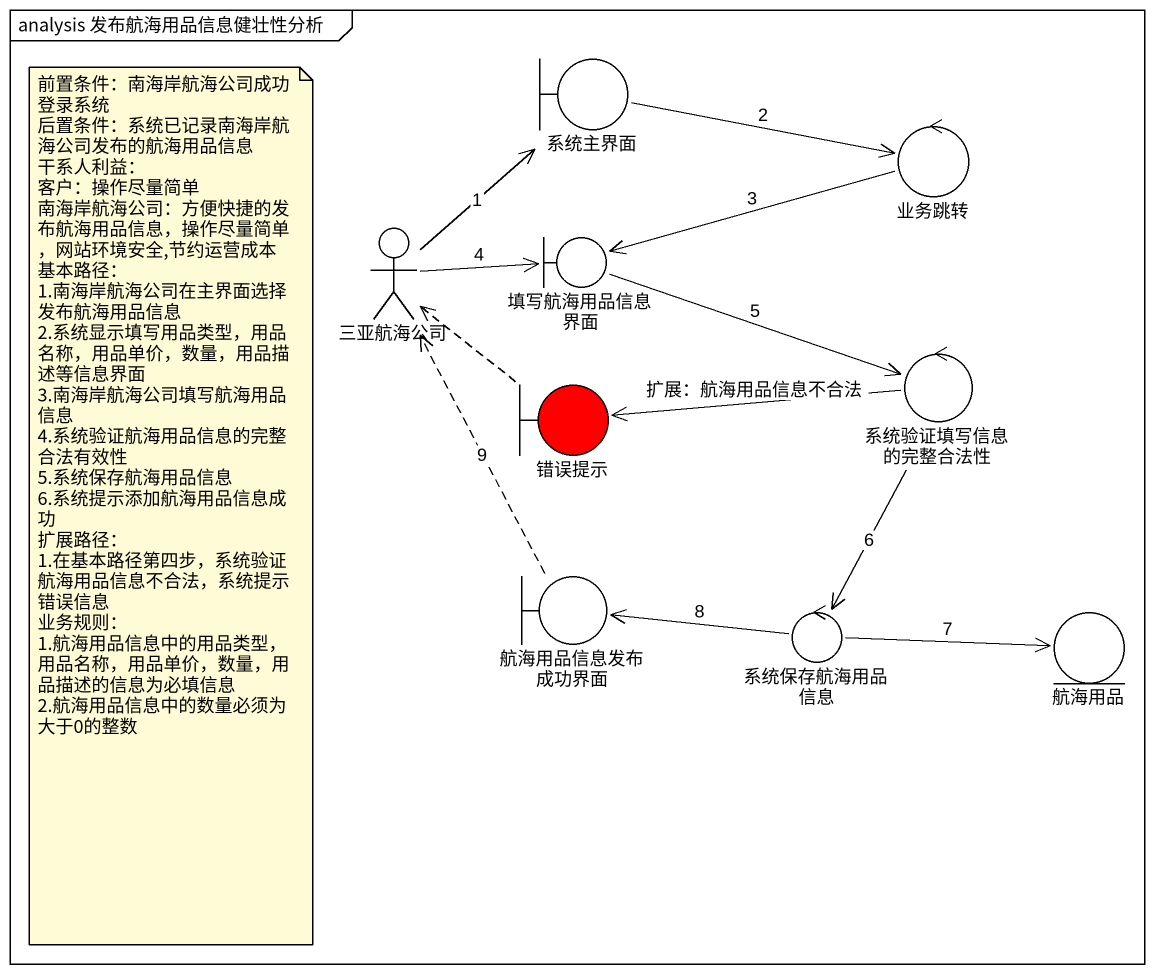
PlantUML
@startuml
mainframe analysis 发布航海用品信息健壮性分析
boundary 系统主界面
control 业务跳转
actor 三亚航海公司
boundary 填写航海用品信息界面
boundary 错误提示 #FF0000
control 系统验证填写信息的完整合法性
boundary 航海用品信息发布成功界面
control 系统保存航海用品信息
entity 航海用品
系统主界面 -right-> 业务跳转 : 2
业务跳转 -left-> 填写航海用品信息界面 : 3
三亚航海公司 -up-> 系统主界面 : 1
三亚航海公司 -right-> 填写航海用品信息界面 : 4
填写航海用品信息界面 -right-> 系统验证填写信息的完整合法性 : 5
错误提示 .up.> 三亚航海公司
系统验证填写信息的完整合法性 -left-> 错误提示 : 扩展：航海用品信息不合法
系统验证填写信息的完整合法性 --> 系统保存航海用品信息 : 6
航海用品信息发布成功界面 .up.> 三亚航海公司 : 9
系统保存航海用品信息 -left-> 航海用品信息发布成功界面 : 8
系统保存航海用品信息 -right-> 航海用品 : 7
note as N1
  前置条件：南海岸航海公司成功登录系统
  后置条件：系统已记录南海岸航海公司发布的航海用品信息
  干系人利益：
  客户：操作尽量简单
  南海岸航海公司：方便快捷的发布航海用品信息，操作尽量简单，网站环境安全,节约运营成本
  基本路径：
  1.南海岸航海公司在主界面选择发布航海用品信息
  2.系统显示填写用品类型，用品名称，用品单价，数量，用品描述等信息界面
  3.南海岸航海公司填写航海用品信息
  4.系统验证航海用品信息的完整合法有效性
  5.系统保存航海用品信息
  6.系统提示添加航海用品信息成功
  扩展路径：
  1.在基本路径第四步，系统验证航海用品信息不合法，系统提示错误信息
  业务规则：
  1.航海用品信息中的用品类型，用品名称，用品单价，数量，用品描述的信息为必填信息
  2.航海用品信息中的数量必须为大于0的整数
end note
@enduml
